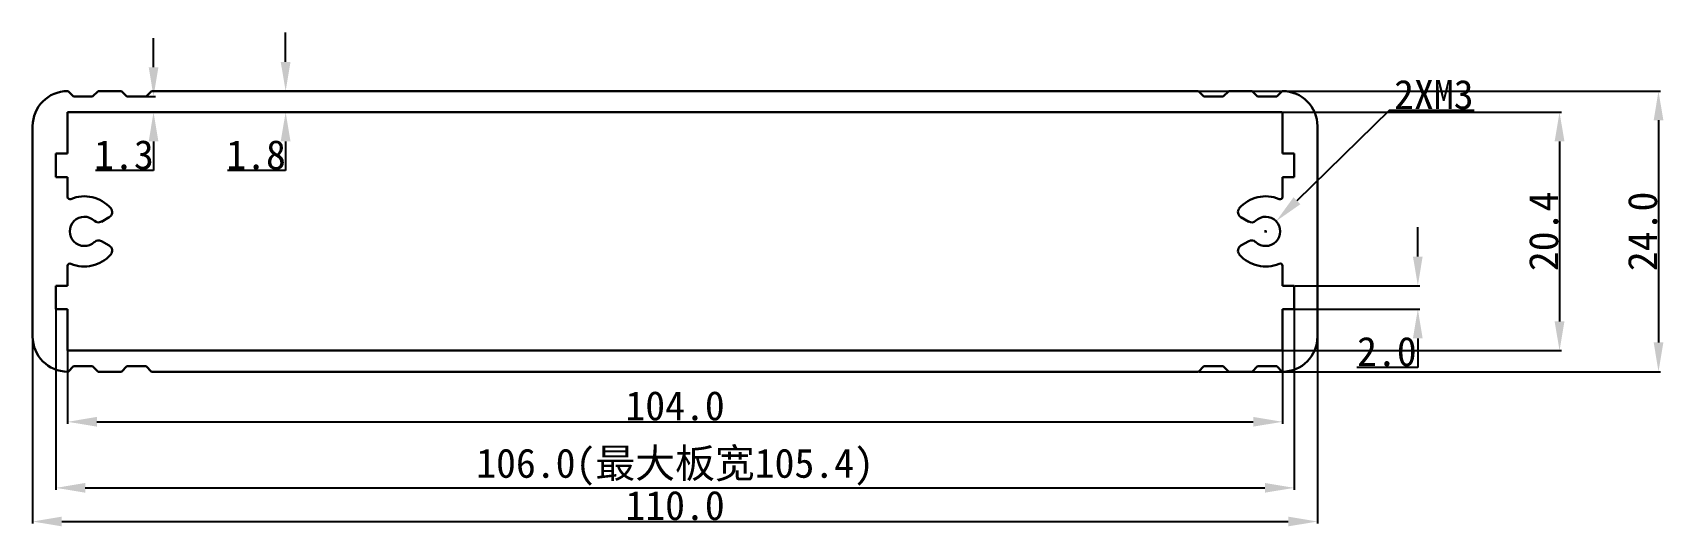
# Model space of a CAD drawing. Header units: inches. Extents: x 184 to 323, y -35 to 7.
import ezdxf

# ---------------------------------------------------------------- set-up
doc = ezdxf.new("R2010")
doc.units = ezdxf.units.IN
doc.header["$MEASUREMENT"] = 0
doc.layers.get('Defpoints').update_dxf_attribs({"color": 3})
doc.layers.add('壳体层', color=7, linetype='Continuous', lineweight=30)
doc.layers.add('标注层', color=7, linetype='Continuous')
doc.layers.add('槽宽标注', color=30, linetype='Continuous')
doc.styles.get("Standard").update_dxf_attribs({"font": 'simhei.ttf'})
doc.dimstyles.get("Standard").update_dxf_attribs({"dimtxt": 2.5, "dimasz": 2.5, "dimexe": 0.18, "dimexo": 0.0625, "dimgap": 0.09, "dimtad": 1, "dimtoh": 1, "dimdec": 1, "dimzin": 0, "dimdsep": 46, "dimtxsty": 'Standard', "dimcen": 0.09, "dimadec": 0, "dimazin": 0, "dimtfac": 1, "dimtdec": 1, "dimtofl": 0, "dimtmove": 0, "dimatfit": 3, "dimfxl": 1, "dimtolj": 1, "dimtzin": 0, "dimarcsym": 0})

# ---------------------------------------------------------------- blocks, each defined once
blk = doc.blocks.new('*D2')
at = {"layer": 'Defpoints', "color": 0, "transparency": 16777216}
for p in [(183.82, -16.45), (293.82, -16.45), (293.82, -34.57)]:
    blk.add_point(p, dxfattribs=at)
at = {"layer": '标注层', "color": 0, "lineweight": -2, "transparency": 16777216}
for p, q in [((183.82, -16.51), (183.82, -34.75)), ((293.82, -16.51), (293.82, -34.75)), ((186.32, -34.57), (291.32, -34.57))]:
    blk.add_line(p, q, dxfattribs=at)
at = {"layer": '标注层', "color": 0, "transparency": 16777216}
for points in [[(186.32, -34.15), (186.32, -34.98), (183.82, -34.57)], [(291.32, -34.15), (291.32, -34.98), (293.82, -34.57)]]:
    blk.add_solid(points, dxfattribs=at)
at = {"layer": '标注层', "color": 0, "transparency": 16777216, "insert": (238.82, -33.21), "char_height": 2.5, "attachment_point": 5}
blk.add_mtext('\\A1;110.0', dxfattribs=at)
blk = doc.blocks.new('*D3')
at = {"layer": 'Defpoints', "color": 0, "transparency": 16777216}
for p in [(185.82, -15.4), (291.82, -15.4), (291.82, -31.69)]:
    blk.add_point(p, dxfattribs=at)
at = {"layer": '槽宽标注', "color": 0, "lineweight": -2, "transparency": 16777216}
for p, q in [((185.82, -15.46), (185.82, -31.87)), ((291.82, -15.46), (291.82, -31.87)), ((188.32, -31.69), (289.32, -31.69))]:
    blk.add_line(p, q, dxfattribs=at)
at = {"layer": '槽宽标注', "color": 0, "transparency": 16777216}
for points in [[(188.32, -31.27), (188.32, -32.1), (185.82, -31.69)], [(289.32, -31.27), (289.32, -32.1), (291.82, -31.69)]]:
    blk.add_solid(points, dxfattribs=at)
at = {"layer": '槽宽标注', "color": 0, "transparency": 16777216, "insert": (238.82, -29.91), "char_height": 2.5, "attachment_point": 5}
blk.add_mtext('\\A1;106.0(最大板宽105.4)', dxfattribs=at)
blk = doc.blocks.new('*D4')
at = {"layer": 'Defpoints', "color": 0, "transparency": 16777216}
for p in [(186.82, -18.17), (290.82, -18.17), (290.82, -26.04)]:
    blk.add_point(p, dxfattribs=at)
at = {"layer": '标注层', "color": 0, "lineweight": -2, "transparency": 16777216}
for p, q in [((186.82, -18.24), (186.82, -26.22)), ((290.82, -18.24), (290.82, -26.22)), ((189.32, -26.04), (288.32, -26.04))]:
    blk.add_line(p, q, dxfattribs=at)
at = {"layer": '标注层', "color": 0, "transparency": 16777216}
for points in [[(189.32, -25.62), (189.32, -26.45), (186.82, -26.04)], [(288.32, -25.62), (288.32, -26.45), (290.82, -26.04)]]:
    blk.add_solid(points, dxfattribs=at)
at = {"layer": '标注层', "color": 0, "transparency": 16777216, "insert": (238.82, -24.68), "char_height": 2.5, "attachment_point": 5}
blk.add_mtext('\\A1;104.0', dxfattribs=at)
blk = doc.blocks.new('*D5')
at = {"layer": 'Defpoints', "color": 0, "transparency": 16777216}
for p in [(290.28, -8.88), (288.49, -10.62)]:
    blk.add_point(p, dxfattribs=at)
at = {"layer": '标注层', "color": 0, "lineweight": -2, "transparency": 16777216}
for p, q in [((299.96, 0.6), (292.06, -7.13)), ((307.23, 0.6), (299.96, 0.6)), ((289.29, -9.75), (289.47, -9.75)), ((289.38, -9.84), (289.38, -9.66))]:
    blk.add_line(p, q, dxfattribs=at)
at = {"layer": '标注层', "color": 0, "transparency": 16777216}
blk.add_solid([(291.77, -6.83), (292.36, -7.42), (290.28, -8.88)], dxfattribs=at)
at = {"layer": '标注层', "color": 0, "transparency": 16777216, "insert": (303.78, 1.94), "char_height": 2.5, "width": 9.2857, "attachment_point": 5}
blk.add_mtext('\\A1;{\\f@SimHei|b0|i0|c134|p49;2XM3}', dxfattribs=at)
blk = doc.blocks.new('*D6')
at = {"layer": 'Defpoints', "color": 0, "transparency": 16777216}
for p in [(205.48, 2.25), (205.48, 0.45), (205.48, 0.45)]:
    blk.add_point(p, dxfattribs=at)
at = {"layer": '标注层', "color": 0, "lineweight": -2, "transparency": 16777216}
for p, q in [((205.48, 4.75), (205.48, 7.25)), ((205.54, 2.25), (205.66, 2.25)), ((205.54, 0.45), (205.66, 0.45)), ((205.48, -2.05), (205.48, -4.55)), ((205.48, -4.55), (200.5, -4.55))]:
    blk.add_line(p, q, dxfattribs=at)
at = {"layer": '标注层', "color": 0, "transparency": 16777216}
for points in [[(205.06, 4.75), (205.9, 4.75), (205.48, 2.25)], [(205.06, -2.05), (205.9, -2.05), (205.48, 0.45)]]:
    blk.add_solid(points, dxfattribs=at)
at = {"layer": '标注层', "color": 0, "transparency": 16777216, "insert": (202.95, -3.21), "char_height": 2.5, "attachment_point": 5}
blk.add_mtext('\\A1;1.8', dxfattribs=at)
blk = doc.blocks.new('*D8')
at = {"layer": 'Defpoints', "color": 0, "transparency": 16777216}
for p in [(192.71, 1.79), (192.71, 0.45), (194.17, 0.45)]:
    blk.add_point(p, dxfattribs=at)
at = {"layer": '标注层', "color": 0, "lineweight": -2, "transparency": 16777216}
for p, q in [((194.17, 4.29), (194.17, 6.79)), ((192.77, 1.79), (194.35, 1.79)), ((192.77, 0.45), (194.35, 0.45)), ((194.17, -2.05), (194.17, -4.55)), ((194.17, -4.55), (189.2, -4.55))]:
    blk.add_line(p, q, dxfattribs=at)
at = {"layer": '标注层', "color": 0, "transparency": 16777216}
for points in [[(193.76, 4.29), (194.59, 4.29), (194.17, 1.79)], [(193.76, -2.05), (194.59, -2.05), (194.17, 0.45)]]:
    blk.add_solid(points, dxfattribs=at)
at = {"layer": '标注层', "color": 0, "transparency": 16777216, "insert": (191.64, -3.21), "char_height": 2.5, "attachment_point": 5}
blk.add_mtext('\\A1;1.3', dxfattribs=at)
blk = doc.blocks.new('*D9')
at = {"layer": 'Defpoints', "color": 0, "transparency": 16777216}
for p in [(291.82, -14.4), (291.82, -16.4), (302.41, -16.4)]:
    blk.add_point(p, dxfattribs=at)
at = {"layer": '标注层', "color": 0, "lineweight": -2, "transparency": 16777216}
for p, q in [((302.41, -11.9), (302.41, -9.4)), ((291.88, -14.4), (302.59, -14.4)), ((291.88, -16.4), (302.59, -16.4)), ((302.41, -18.9), (302.41, -21.4)), ((302.41, -21.4), (297.2, -21.4))]:
    blk.add_line(p, q, dxfattribs=at)
at = {"layer": '标注层', "color": 0, "transparency": 16777216}
for points in [[(301.99, -11.9), (302.82, -11.9), (302.41, -14.4)], [(301.99, -18.9), (302.82, -18.9), (302.41, -16.4)]]:
    blk.add_solid(points, dxfattribs=at)
at = {"layer": '标注层', "color": 0, "transparency": 16777216, "insert": (299.76, -20.04), "char_height": 2.5, "attachment_point": 5}
blk.add_mtext('\\A1;2.0', dxfattribs=at)
blk = doc.blocks.new('*D10')
at = {"layer": 'Defpoints', "color": 0, "transparency": 16777216}
for p in [(283.64, 2.25), (283.64, -21.75), (323.01, -21.75)]:
    blk.add_point(p, dxfattribs=at)
at = {"layer": '标注层', "color": 0, "lineweight": -2, "transparency": 16777216}
for p, q in [((283.7, 2.25), (323.19, 2.25)), ((323.01, -0.25), (323.01, -19.25)), ((283.7, -21.75), (323.19, -21.75))]:
    blk.add_line(p, q, dxfattribs=at)
at = {"layer": '标注层', "color": 0, "transparency": 16777216}
for points in [[(322.6, -0.25), (323.43, -0.25), (323.01, 2.25)], [(322.6, -19.25), (323.43, -19.25), (323.01, -21.75)]]:
    blk.add_solid(points, dxfattribs=at)
at = {"layer": '标注层', "color": 0, "transparency": 16777216, "insert": (321.66, -9.75), "char_height": 2.5, "attachment_point": 5, "rotation": 90}
blk.add_mtext('\\A1;24.0', dxfattribs=at)
blk = doc.blocks.new('*D11')
at = {"layer": 'Defpoints', "color": 0, "transparency": 16777216}
for p in [(290.82, 0.45), (290.82, -19.95), (314.54, -19.95)]:
    blk.add_point(p, dxfattribs=at)
at = {"layer": '标注层', "color": 0, "lineweight": -2, "transparency": 16777216}
for p, q in [((290.88, 0.45), (314.72, 0.45)), ((314.54, -2.05), (314.54, -17.45)), ((290.88, -19.95), (314.72, -19.95))]:
    blk.add_line(p, q, dxfattribs=at)
at = {"layer": '标注层', "color": 0, "transparency": 16777216}
for points in [[(314.12, -2.05), (314.96, -2.05), (314.54, 0.45)], [(314.12, -17.45), (314.96, -17.45), (314.54, -19.95)]]:
    blk.add_solid(points, dxfattribs=at)
at = {"layer": '标注层', "color": 0, "transparency": 16777216, "insert": (313.19, -9.75), "char_height": 2.5, "attachment_point": 5, "rotation": 90}
blk.add_mtext('\\A1;20.4', dxfattribs=at)

msp = doc.modelspace()

# ---------------------------------------------------------------- linework, layer by layer
at = {"layer": '壳体层'}
for p, q in [((186.85, 2.25), (186.82, 2.25)), ((186.85, 2.25), (187.31, 1.79)), ((187.31, 1.79), (188.96, 1.79)), ((189.42, 2.25), (188.96, 1.79)), ((191.42, 2.25), (189.42, 2.25)), ((191.42, 2.25), (191.88, 1.79)), ((191.88, 1.79), (193.54, 1.79)), ((194, 2.25), (193.54, 1.79)), ((194, 2.25), (283.64, 2.25)), ((283.64, 2.25), (284.1, 1.79)), ((285.75, 1.79), (284.1, 1.79)), ((286.22, 2.25), (285.75, 1.79)), ((286.22, 2.25), (288.22, 2.25)), ((288.22, 2.25), (288.68, 1.79)), ((290.33, 1.79), (288.68, 1.79)), ((290.79, 2.25), (290.33, 1.79)), ((290.79, 2.25), (290.82, 2.25)), ((186.82, 0.45), (290.82, 0.45)), ((186.82, 0.45), (186.82, -3.1)), ((290.82, 0.45), (290.82, -3.1)), ((183.82, -0.75), (183.82, -18.75)), ((293.82, -0.75), (293.82, -18.75)), ((186.82, -3.1), (185.82, -3.1)), ((185.82, -5.1), (185.82, -3.1)), ((290.82, -3.1), (291.82, -3.1)), ((291.82, -5.1), (291.82, -3.1)), ((185.82, -5.1), (186.82, -5.1)), ((186.82, -5.1), (186.82, -6.8)), ((291.82, -5.1), (290.82, -5.1)), ((290.82, -5.1), (290.82, -6.8)), ((189.71, -8.92), (190.38, -8.54)), ((287.93, -8.92), (287.26, -8.54)), ((189.71, -10.58), (190.38, -10.96)), ((287.93, -10.58), (287.26, -10.96)), ((186.82, -14.4), (186.82, -12.7)), ((290.82, -14.4), (290.82, -12.7)), ((185.82, -14.4), (186.82, -14.4)), ((185.82, -14.4), (185.82, -16.4)), ((291.82, -14.4), (290.82, -14.4)), ((291.82, -14.4), (291.82, -16.4)), ((186.82, -16.4), (185.82, -16.4)), ((186.82, -19.95), (186.82, -16.4)), ((290.82, -19.95), (290.82, -16.4)), ((290.82, -16.4), (291.82, -16.4)), ((290.82, -19.95), (186.82, -19.95)), ((186.85, -21.75), (186.82, -21.75)), ((186.85, -21.75), (187.31, -21.29)), ((187.31, -21.29), (188.96, -21.29)), ((189.42, -21.75), (188.96, -21.29)), ((191.42, -21.75), (189.42, -21.75)), ((191.42, -21.75), (191.88, -21.29)), ((191.88, -21.29), (193.54, -21.29)), ((194, -21.75), (193.54, -21.29)), ((194, -21.75), (283.64, -21.75)), ((283.64, -21.75), (284.1, -21.29)), ((285.75, -21.29), (284.1, -21.29)), ((286.22, -21.75), (285.75, -21.29)), ((286.22, -21.75), (288.22, -21.75)), ((288.22, -21.75), (288.68, -21.29)), ((290.33, -21.29), (288.68, -21.29)), ((290.79, -21.75), (290.33, -21.29)), ((290.79, -21.75), (290.82, -21.75))]:
    msp.add_line(p, q, dxfattribs=at)
for centre, radius, start, end in [((186.82, -0.75), 3, 90, 180), ((290.82, -0.75), 3, 0, 90), ((187.02, -6.8), 0.2, 180, 292.6923), ((188.25, -9.75), 3, 41.2665, 112.6923), ((289.38, -9.75), 3, 67.3077, 138.7335), ((290.62, -6.8), 0.2, 247.3077, 0), ((190.13, -8.1), 0.5, 299.7296, 41.2665), ((287.51, -8.1), 0.5, 138.7335, 240.2704), ((188.25, -9.75), 1.25, 46.3311, 313.6689), ((189.46, -8.48), 0.5, 226.3311, 299.7296), ((288.18, -8.48), 0.5, 240.2704, 313.6689), ((289.38, -9.75), 1.25, 226.3311, 133.6689), ((189.46, -11.02), 0.5, 60.2704, 133.6689), ((190.13, -11.4), 0.5, 318.7335, 60.2704), ((287.51, -11.4), 0.5, 119.7296, 221.2665), ((288.18, -11.02), 0.5, 46.3311, 119.7296), ((187.02, -12.7), 0.2, 67.3077, 180), ((188.25, -9.75), 3, 247.3077, 318.7335), ((289.38, -9.75), 3, 221.2665, 292.6923), ((290.62, -12.7), 0.2, 0, 112.6923), ((186.82, -18.75), 3, 180, 270), ((290.82, -18.75), 3, 270, 0)]:
    msp.add_arc(centre, radius, start, end, dxfattribs=at)

# ---------------------------------------------------------------- dimensions: what is measured, and where the dimension line sits
at = {"layer": '标注层'}
for base, p1, p2, picture, middle in [((205.48, 0.45), (205.48, 2.25), (205.48, 0.45), '*D6', (202.95, -3.21)), ((194.17, 0.45), (192.71, 1.79), (192.71, 0.45), '*D8', (191.64, -3.21)), ((323.01, -21.75), (283.64, 2.25), (283.64, -21.75), '*D10', (321.66, -9.75)), ((314.54, -19.95), (290.82, 0.45), (290.82, -19.95), '*D11', (313.19, -9.75)), ((302.41, -16.4), (291.82, -14.4), (291.82, -16.4), '*D9', (299.76, -20.04))]:
    dim = msp.add_linear_dim(base=base, p1=p1, p2=p2, angle=90, dimstyle='Standard', dxfattribs=at)
    dim.commit()
    dim.dimension.update_dxf_attribs({"geometry": picture, "text_midpoint": middle})
dim = msp.add_diameter_dim_2p(p1=(288.49, -10.62), p2=(290.28, -8.88), text='{\\f@SimHei|b0|i0|c134|p49;2XM3}', dimstyle='Standard', dxfattribs=at)
dim.commit()
dim.dimension.update_dxf_attribs({"geometry": '*D5', "text_midpoint": (303.78, 0.6), "dimtype": 163})
dim = msp.add_linear_dim(base=(293.82, -34.57), p1=(183.82, -16.45), p2=(293.82, -16.45), dimstyle='Standard', dxfattribs=at)
dim.commit()
dim.dimension.update_dxf_attribs({"geometry": '*D2', "text_midpoint": (238.82, -34.57), "dimtype": 160})
dim = msp.add_linear_dim(base=(290.82, -26.04), p1=(186.82, -18.17), p2=(290.82, -18.17), dimstyle='Standard', dxfattribs=at)
dim.commit()
dim.dimension.update_dxf_attribs({"geometry": '*D4', "text_midpoint": (238.82, -24.68)})
at = {"layer": '槽宽标注'}
dim = msp.add_linear_dim(base=(291.82, -31.69), p1=(185.82, -15.4), p2=(291.82, -15.4), text='<>(最大板宽105.4)', dimstyle='Standard', dxfattribs=at)
dim.commit()
dim.dimension.update_dxf_attribs({"geometry": '*D3', "text_midpoint": (238.82, -31.69), "dimtype": 160})

doc.saveas('drawing.dxf')
